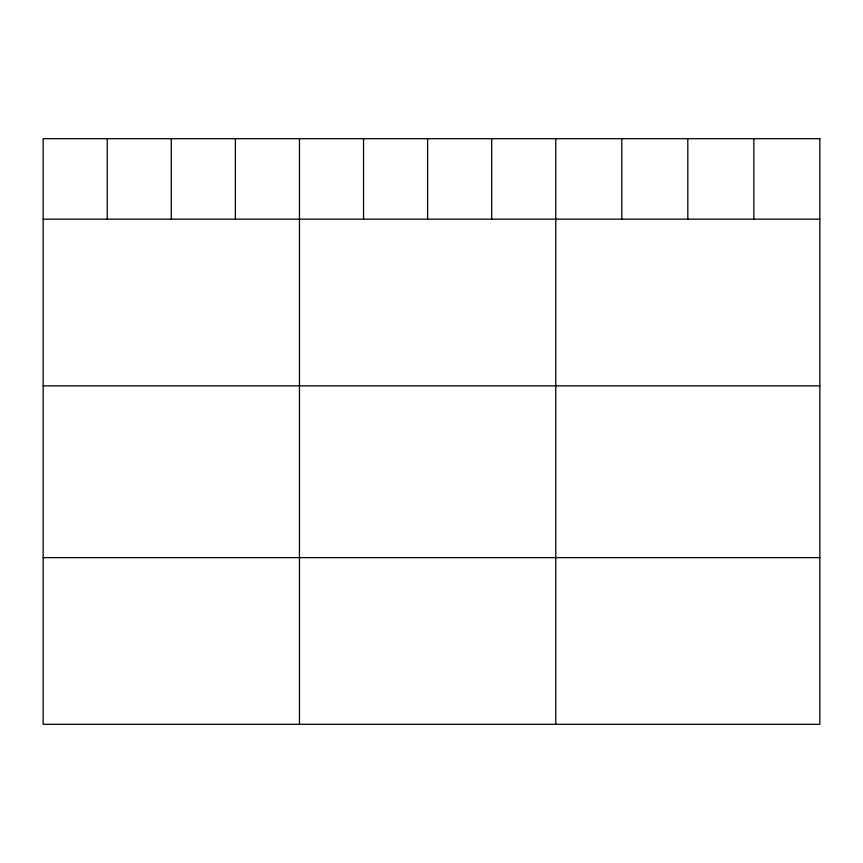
<?xml version="1.0" encoding="UTF-8"?>
<svg xmlns="http://www.w3.org/2000/svg" width="863" height="863" viewBox="0 0 863 863"><rect width="100%" height="100%" fill="white"/><g stroke="black" fill="none" stroke-linecap="round" stroke-linejoin="round"><path stroke-width="1.29" d="M43.15 219.159L819.85 219.159M43.15 385.858L819.85 385.858M43.15 557.617L819.85 557.617M753.831 138.695L753.831 219.159M687.811 138.695L687.811 219.159M621.792 138.695L621.792 219.159M555.772 138.695L555.772 724.305M491.694 138.695L491.694 219.159M427.617 138.695L427.617 219.159M363.539 138.695L363.539 219.159M299.461 138.695L299.461 724.305M235.383 138.695L235.383 219.159M171.306 138.695L171.306 219.159M107.228 138.695L107.228 219.159M819.85 138.695L43.15 138.695L43.15 724.305L819.85 724.305L819.85 138.695"/></g></svg>
